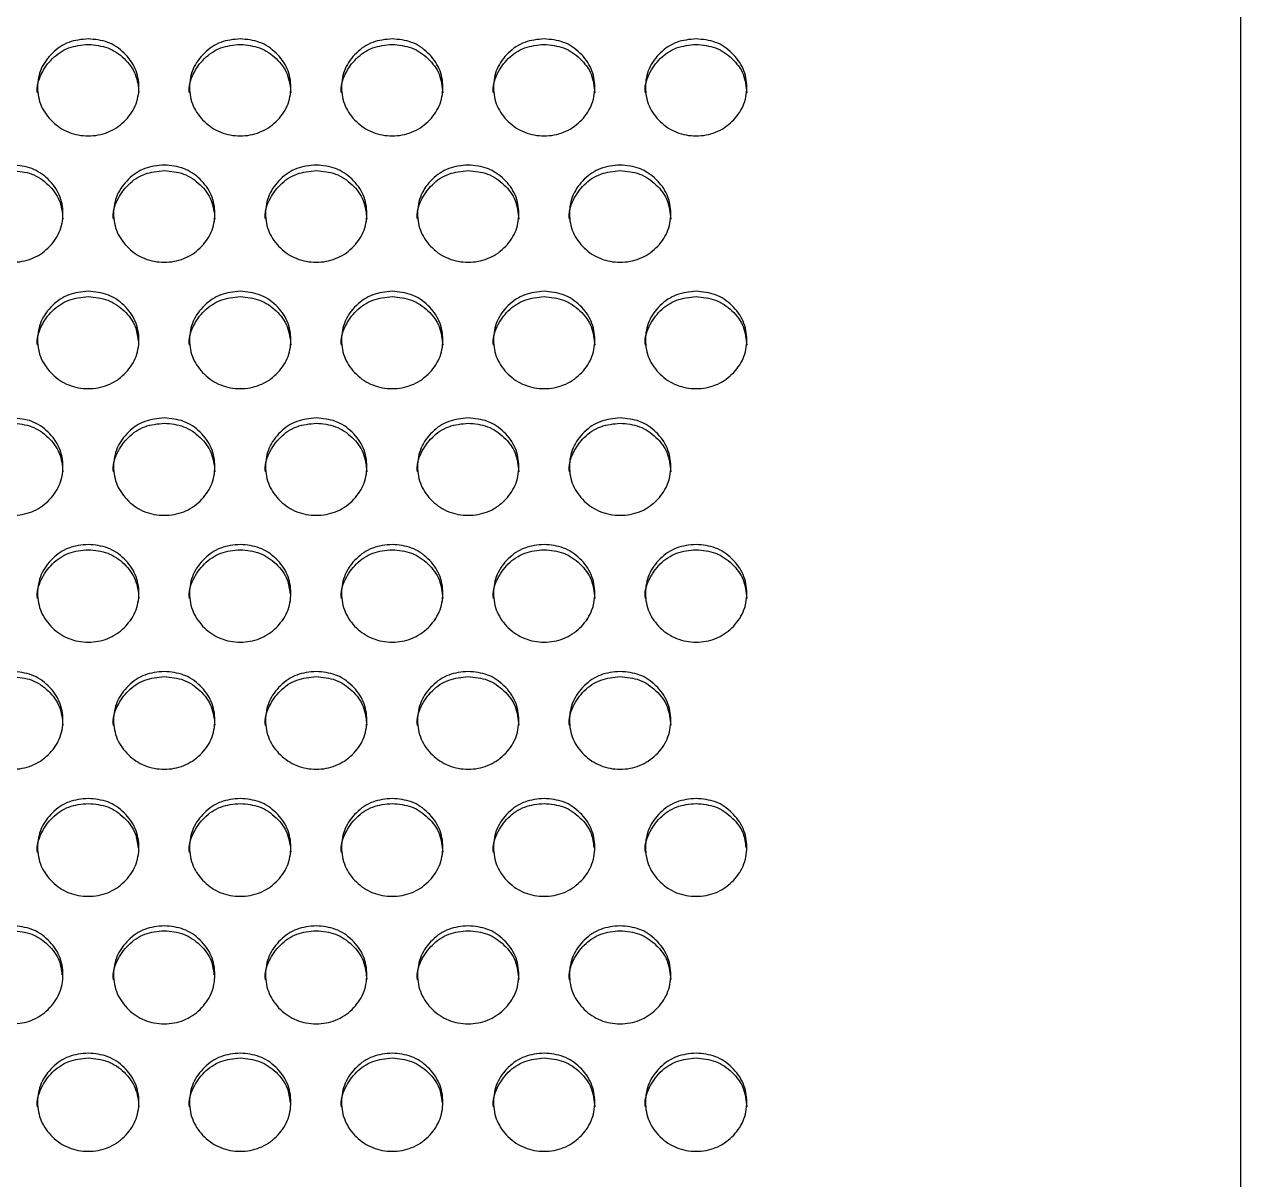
# Model space of a CAD drawing. Header units: millimetres. Extents: x 0.6 to 29.2, y 0.5 to 20.5.
# Drawn here: x 20.221 to 20.861, y 10.858 to 11.466 of the extents above; entities that cross this region are included whole.
import ezdxf

# ---------------------------------------------------------------- set-up
doc = ezdxf.new("R2010")
doc.units = ezdxf.units.MM

msp = doc.modelspace()

# ---------------------------------------------------------------- linework, layer by layer
msp.add_line((20.86135, 10.63898), (20.86135, 12.6673))
for points, knots in [([(20.22802, 11.42976), (20.22802, 11.42976), (20.22738, 11.43304), (20.22955, 11.4399), (20.23531, 11.44817), (20.24417, 11.45423), (20.25118, 11.45492), (20.25468, 11.45527)], [0, 0, 0, 0, 0.000445, 0.250486, 0.500132, 0.749907, 1, 1, 1, 1]), ([(20.25468, 11.4582), (20.25819, 11.45787), (20.26521, 11.45719), (20.27397, 11.45111), (20.28011, 11.44278), (20.28197, 11.43269), (20.28011, 11.42262), (20.27398, 11.41423), (20.26522, 11.40836), (20.25468, 11.40657), (20.24415, 11.40836), (20.23538, 11.41423), (20.22926, 11.42262), (20.2274, 11.4327), (20.22926, 11.44278), (20.23539, 11.45111), (20.24415, 11.45717), (20.25117, 11.45786), (20.25468, 11.4582)], [0, 0, 0, 0, 0.062437, 0.124973, 0.187531, 0.249981, 0.312541, 0.374985, 0.437549, 0.499992, 0.562544, 0.624998, 0.687552, 0.750004, 0.812563, 0.87501, 0.937472, 1, 1, 1, 1]), ([(20.25468, 11.45527), (20.25819, 11.45493), (20.26522, 11.45425), (20.27393, 11.44818), (20.28027, 11.43987), (20.28099, 11.43315), (20.28135, 11.4298)], [0, 0, 0, 0, 0.24996, 0.500263, 0.750581, 1, 1, 1, 1]), ([(20.30802, 11.42976), (20.30802, 11.42976), (20.30738, 11.43304), (20.30955, 11.4399), (20.31531, 11.44817), (20.32417, 11.45423), (20.33118, 11.45492), (20.33468, 11.45527)], [0, 0, 0, 0, 0.000445, 0.250486, 0.500132, 0.749907, 1, 1, 1, 1]), ([(20.33468, 11.4582), (20.33819, 11.45787), (20.34521, 11.45719), (20.35397, 11.45111), (20.36011, 11.44278), (20.36197, 11.43269), (20.36011, 11.42262), (20.35398, 11.41423), (20.34522, 11.40836), (20.33468, 11.40657), (20.32415, 11.40836), (20.31538, 11.41423), (20.30926, 11.42262), (20.3074, 11.4327), (20.30926, 11.44278), (20.31539, 11.45111), (20.32415, 11.45717), (20.33117, 11.45786), (20.33468, 11.4582)], [0, 0, 0, 0, 0.062437, 0.124973, 0.187531, 0.249981, 0.312541, 0.374986, 0.43755, 0.499993, 0.562545, 0.624998, 0.687553, 0.750005, 0.812563, 0.87501, 0.937472, 1, 1, 1, 1]), ([(20.33468, 11.45527), (20.33819, 11.45493), (20.34522, 11.45425), (20.35393, 11.44818), (20.36027, 11.43987), (20.36099, 11.43315), (20.36135, 11.4298)], [0, 0, 0, 0, 0.24996, 0.500263, 0.750581, 1, 1, 1, 1]), ([(20.38802, 11.42976), (20.38802, 11.42976), (20.38738, 11.43304), (20.38955, 11.4399), (20.39531, 11.44817), (20.40417, 11.45423), (20.41118, 11.45492), (20.41468, 11.45527)], [0, 0, 0, 0, 0.000445, 0.250486, 0.500129, 0.749907, 1, 1, 1, 1]), ([(20.41468, 11.4582), (20.41819, 11.45787), (20.42521, 11.45719), (20.43397, 11.45111), (20.44011, 11.44278), (20.44197, 11.43269), (20.44011, 11.42262), (20.43398, 11.41423), (20.42522, 11.40836), (20.41468, 11.40657), (20.40415, 11.40836), (20.39538, 11.41423), (20.38926, 11.42262), (20.3874, 11.4327), (20.38926, 11.44278), (20.39538, 11.45111), (20.40415, 11.45717), (20.41117, 11.45786), (20.41468, 11.4582)], [0, 0, 0, 0, 0.062436, 0.124972, 0.18753, 0.24998, 0.31254, 0.374985, 0.437548, 0.499992, 0.562544, 0.624996, 0.687552, 0.750004, 0.812563, 0.875009, 0.937472, 1, 1, 1, 1]), ([(20.41468, 11.45527), (20.41819, 11.45493), (20.42522, 11.45425), (20.43393, 11.44818), (20.44027, 11.43987), (20.44099, 11.43315), (20.44135, 11.4298)], [0, 0, 0, 0, 0.249956, 0.500261, 0.75058, 1, 1, 1, 1]), ([(20.46802, 11.42976), (20.46802, 11.42976), (20.46735, 11.43304), (20.46957, 11.4399), (20.4753, 11.44817), (20.48417, 11.45423), (20.49118, 11.45492), (20.49468, 11.45527)], [0, 0, 0, 0, 0.000446, 0.250487, 0.50013, 0.749907, 1, 1, 1, 1]), ([(20.49468, 11.4582), (20.49819, 11.45787), (20.50521, 11.45719), (20.51397, 11.45111), (20.52011, 11.44278), (20.52197, 11.43269), (20.52011, 11.42262), (20.51398, 11.41423), (20.50522, 11.40836), (20.49468, 11.40657), (20.48415, 11.40836), (20.47538, 11.41423), (20.46926, 11.42262), (20.4674, 11.4327), (20.46926, 11.44278), (20.47538, 11.45111), (20.48415, 11.45717), (20.49117, 11.45786), (20.49468, 11.4582)], [0, 0, 0, 0, 0.0624372, 0.1249724, 0.1875298, 0.2499804, 0.31254, 0.374984, 0.437548, 0.4999922, 0.5625442, 0.6249964, 0.687552, 0.750004, 0.8125629, 0.8750092, 0.9374718, 1, 1, 1, 1]), ([(20.49468, 11.45527), (20.49819, 11.45493), (20.50522, 11.45425), (20.51393, 11.44818), (20.52027, 11.43987), (20.52099, 11.43315), (20.52135, 11.4298)], [0, 0, 0, 0, 0.2499605, 0.500261, 0.7505798, 1, 1, 1, 1]), ([(20.54802, 11.42976), (20.54802, 11.42976), (20.54735, 11.43304), (20.54957, 11.4399), (20.5553, 11.44817), (20.56417, 11.45423), (20.57118, 11.45492), (20.57468, 11.45527)], [0, 0, 0, 0, 0.000446, 0.250487, 0.500133, 0.749907, 1, 1, 1, 1]), ([(20.57468, 11.4582), (20.57819, 11.45787), (20.58521, 11.45719), (20.59397, 11.45111), (20.60011, 11.44278), (20.60197, 11.43269), (20.60011, 11.42262), (20.59398, 11.41423), (20.58522, 11.40836), (20.57468, 11.40657), (20.56415, 11.40836), (20.55538, 11.41423), (20.54926, 11.42262), (20.5474, 11.4327), (20.54926, 11.44278), (20.55539, 11.45111), (20.56415, 11.45717), (20.57117, 11.45786), (20.57468, 11.4582)], [0, 0, 0, 0, 0.062437, 0.124972, 0.18753, 0.249981, 0.31254, 0.374985, 0.437549, 0.499993, 0.562545, 0.624997, 0.687552, 0.750004, 0.812563, 0.87501, 0.937472, 1, 1, 1, 1]), ([(20.57468, 11.45527), (20.57819, 11.45493), (20.58522, 11.45425), (20.59393, 11.44818), (20.60027, 11.43987), (20.60099, 11.43315), (20.60135, 11.4298)], [0, 0, 0, 0, 0.24996, 0.50026, 0.75058, 1, 1, 1, 1]), ([(20.21468, 11.3918), (20.21819, 11.39146), (20.22521, 11.39078), (20.23397, 11.38469), (20.24011, 11.37635), (20.24197, 11.36624), (20.24011, 11.35616), (20.23398, 11.34775), (20.22522, 11.34187), (20.21468, 11.34008), (20.20415, 11.34187), (20.19538, 11.34775), (20.18926, 11.35615), (20.1874, 11.36625), (20.18926, 11.37635), (20.19538, 11.38469), (20.20415, 11.39076), (20.21117, 11.39145), (20.21468, 11.3918)], [0, 0, 0, 0, 0.0624361, 0.1249721, 0.1875295, 0.2499802, 0.3125396, 0.3749843, 0.4375475, 0.4999917, 0.5625438, 0.624996, 0.6875518, 0.750004, 0.8125633, 0.8750092, 0.9374718, 1, 1, 1, 1]), ([(20.29468, 11.3918), (20.29819, 11.39146), (20.30521, 11.39078), (20.31397, 11.38469), (20.32011, 11.37635), (20.32197, 11.36624), (20.32011, 11.35616), (20.31398, 11.34775), (20.30522, 11.34187), (20.29468, 11.34008), (20.28415, 11.34187), (20.27538, 11.34775), (20.26926, 11.35615), (20.2674, 11.36625), (20.26926, 11.37635), (20.27538, 11.38469), (20.28415, 11.39076), (20.29117, 11.39145), (20.29468, 11.3918)], [0, 0, 0, 0, 0.062437, 0.124972, 0.18753, 0.24998, 0.31254, 0.374984, 0.437548, 0.499992, 0.562544, 0.624996, 0.687552, 0.750004, 0.812563, 0.875009, 0.937472, 1, 1, 1, 1]), ([(20.37468, 11.3918), (20.37819, 11.39146), (20.38521, 11.39078), (20.39397, 11.38469), (20.40011, 11.37635), (20.40197, 11.36624), (20.40011, 11.35616), (20.39398, 11.34775), (20.38522, 11.34187), (20.37468, 11.34008), (20.36415, 11.34187), (20.35538, 11.34775), (20.34926, 11.35615), (20.3474, 11.36625), (20.34926, 11.37635), (20.35539, 11.38469), (20.36415, 11.39076), (20.37117, 11.39145), (20.37468, 11.3918)], [0, 0, 0, 0, 0.062437, 0.124973, 0.18753, 0.249981, 0.31254, 0.374985, 0.437549, 0.499993, 0.562545, 0.624997, 0.687553, 0.750005, 0.812564, 0.87501, 0.937472, 1, 1, 1, 1]), ([(20.45468, 11.3918), (20.45819, 11.39146), (20.46521, 11.39078), (20.47397, 11.38469), (20.48011, 11.37635), (20.48197, 11.36624), (20.48011, 11.35616), (20.47398, 11.34775), (20.46522, 11.34187), (20.45468, 11.34008), (20.44415, 11.34187), (20.43538, 11.34775), (20.42926, 11.35615), (20.4274, 11.36625), (20.42926, 11.37635), (20.43539, 11.38469), (20.44415, 11.39076), (20.45117, 11.39145), (20.45468, 11.3918)], [0, 0, 0, 0, 0.062437, 0.124973, 0.187531, 0.249981, 0.31254, 0.374985, 0.437549, 0.499992, 0.562544, 0.624997, 0.687552, 0.750005, 0.812564, 0.87501, 0.937472, 1, 1, 1, 1]), ([(20.53468, 11.3918), (20.53819, 11.39146), (20.54521, 11.39078), (20.55397, 11.38469), (20.56011, 11.37635), (20.56197, 11.36624), (20.56011, 11.35616), (20.55398, 11.34775), (20.54522, 11.34187), (20.53468, 11.34008), (20.52415, 11.34187), (20.51538, 11.34775), (20.50926, 11.35615), (20.5074, 11.36625), (20.50926, 11.37635), (20.51539, 11.38469), (20.52415, 11.39076), (20.53117, 11.39145), (20.53468, 11.3918)], [0, 0, 0, 0, 0.0624372, 0.1249732, 0.1875305, 0.2499812, 0.3125406, 0.3749852, 0.4375493, 0.4999923, 0.5625443, 0.6249975, 0.6875526, 0.7500047, 0.8125637, 0.8750102, 0.9374718, 1, 1, 1, 1]), ([(20.21468, 11.38891), (20.21819, 11.38857), (20.22522, 11.38789), (20.23393, 11.38181), (20.24027, 11.37348), (20.24099, 11.36676), (20.24135, 11.3634)], [0, 0, 0, 0, 0.249956, 0.50026, 0.750581, 1, 1, 1, 1]), ([(20.26802, 11.36336), (20.26802, 11.36336), (20.26735, 11.36664), (20.26957, 11.37352), (20.2753, 11.3818), (20.28417, 11.38787), (20.29118, 11.38856), (20.29468, 11.38891)], [0, 0, 0, 0, 0.000446, 0.250488, 0.50013, 0.749908, 1, 1, 1, 1]), ([(20.29468, 11.38891), (20.29819, 11.38857), (20.30522, 11.38789), (20.31393, 11.38181), (20.32027, 11.37348), (20.32099, 11.36676), (20.32135, 11.3634)], [0, 0, 0, 0, 0.249961, 0.500261, 0.750582, 1, 1, 1, 1]), ([(20.34802, 11.36336), (20.34802, 11.36336), (20.34735, 11.36664), (20.34957, 11.37352), (20.3553, 11.3818), (20.36417, 11.38787), (20.37118, 11.38856), (20.37468, 11.38891)], [0, 0, 0, 0, 0.000446, 0.250488, 0.500133, 0.749907, 1, 1, 1, 1]), ([(20.37468, 11.38891), (20.37819, 11.38857), (20.38522, 11.38789), (20.39393, 11.38181), (20.40027, 11.37348), (20.40099, 11.36676), (20.40135, 11.3634)], [0, 0, 0, 0, 0.24996, 0.500263, 0.750583, 1, 1, 1, 1]), ([(20.42802, 11.36336), (20.42802, 11.36336), (20.42738, 11.36664), (20.42955, 11.37352), (20.43531, 11.3818), (20.44417, 11.38787), (20.45118, 11.38856), (20.45468, 11.38891)], [0, 0, 0, 0, 0.000445, 0.250487, 0.500133, 0.749907, 1, 1, 1, 1]), ([(20.45468, 11.38891), (20.45819, 11.38857), (20.46522, 11.38789), (20.47393, 11.38181), (20.48027, 11.37348), (20.48099, 11.36676), (20.48135, 11.3634)], [0, 0, 0, 0, 0.24996, 0.500263, 0.750583, 1, 1, 1, 1]), ([(20.50802, 11.36336), (20.50802, 11.36336), (20.50738, 11.36664), (20.50955, 11.37352), (20.51531, 11.3818), (20.52417, 11.38787), (20.53118, 11.38856), (20.53468, 11.38891)], [0, 0, 0, 0, 0.000445, 0.250487, 0.500133, 0.749907, 1, 1, 1, 1]), ([(20.53468, 11.38891), (20.53819, 11.38857), (20.54522, 11.38789), (20.55393, 11.38181), (20.56027, 11.37348), (20.56099, 11.36676), (20.56135, 11.3634)], [0, 0, 0, 0, 0.24996, 0.500263, 0.750583, 1, 1, 1, 1]), ([(20.22802, 11.29695), (20.22802, 11.29696), (20.22738, 11.30024), (20.22955, 11.30713), (20.23531, 11.31542), (20.24417, 11.32151), (20.25118, 11.3222), (20.25468, 11.32255)], [0, 0, 0, 0, 0.0004447, 0.2504852, 0.5001318, 0.749907, 1, 1, 1, 1]), ([(20.25468, 11.32538), (20.25819, 11.32504), (20.26521, 11.32436), (20.27397, 11.31827), (20.28011, 11.30991), (20.28197, 11.29979), (20.28011, 11.28969), (20.27398, 11.28127), (20.26522, 11.27538), (20.25468, 11.27359), (20.24415, 11.27538), (20.23538, 11.28127), (20.22926, 11.28968), (20.2274, 11.29979), (20.22926, 11.30991), (20.23539, 11.31826), (20.24415, 11.32434), (20.25117, 11.32503), (20.25468, 11.32538)], [0, 0, 0, 0, 0.062437, 0.124973, 0.187531, 0.249981, 0.312541, 0.374985, 0.437549, 0.499992, 0.562544, 0.624997, 0.687553, 0.750004, 0.812563, 0.87501, 0.937472, 1, 1, 1, 1]), ([(20.25468, 11.32255), (20.2582, 11.32221), (20.26523, 11.32153), (20.27389, 11.31542), (20.27982, 11.3079), (20.28052, 11.30212), (20.28081, 11.2997)], [0, 0, 0, 0, 0.268427, 0.537223, 0.806035, 1, 1, 1, 1]), ([(20.30802, 11.29695), (20.30802, 11.29696), (20.30738, 11.30024), (20.30955, 11.30713), (20.31531, 11.31542), (20.32417, 11.32151), (20.33118, 11.3222), (20.33468, 11.32255)], [0, 0, 0, 0, 0.0004447, 0.2504852, 0.5001318, 0.749907, 1, 1, 1, 1]), ([(20.33468, 11.32538), (20.33819, 11.32504), (20.34521, 11.32436), (20.35397, 11.31827), (20.36011, 11.30991), (20.36197, 11.29979), (20.36011, 11.28969), (20.35398, 11.28127), (20.34522, 11.27538), (20.33468, 11.27359), (20.32415, 11.27538), (20.31538, 11.28127), (20.30926, 11.28968), (20.3074, 11.29979), (20.30926, 11.30991), (20.31539, 11.31826), (20.32415, 11.32434), (20.33117, 11.32503), (20.33468, 11.32538)], [0, 0, 0, 0, 0.062437, 0.124973, 0.187531, 0.249981, 0.312541, 0.374985, 0.437549, 0.499992, 0.562544, 0.624998, 0.687553, 0.750004, 0.812564, 0.87501, 0.937472, 1, 1, 1, 1]), ([(20.33468, 11.32255), (20.33819, 11.32221), (20.34522, 11.32152), (20.35393, 11.31544), (20.36027, 11.30709), (20.36099, 11.30036), (20.36135, 11.297)], [0, 0, 0, 0, 0.24996, 0.5002633, 0.7505817, 1, 1, 1, 1]), ([(20.38802, 11.29695), (20.38802, 11.29696), (20.38738, 11.30024), (20.38955, 11.30713), (20.39531, 11.31542), (20.40417, 11.32151), (20.41118, 11.3222), (20.41468, 11.32255)], [0, 0, 0, 0, 0.000445, 0.250486, 0.500129, 0.749908, 1, 1, 1, 1]), ([(20.41468, 11.32538), (20.41819, 11.32504), (20.42521, 11.32436), (20.43397, 11.31827), (20.44011, 11.30991), (20.44197, 11.29979), (20.44011, 11.28969), (20.43398, 11.28127), (20.42522, 11.27538), (20.41468, 11.27359), (20.40415, 11.27538), (20.39538, 11.28127), (20.38926, 11.28968), (20.3874, 11.29979), (20.38926, 11.30991), (20.39538, 11.31826), (20.40415, 11.32434), (20.41117, 11.32503), (20.41468, 11.32538)], [0, 0, 0, 0, 0.062436, 0.124972, 0.18753, 0.24998, 0.31254, 0.374984, 0.437548, 0.499992, 0.562544, 0.624996, 0.687552, 0.750004, 0.812563, 0.875009, 0.937472, 1, 1, 1, 1]), ([(20.41468, 11.32255), (20.41819, 11.32221), (20.42522, 11.32152), (20.43393, 11.31544), (20.44027, 11.30709), (20.44099, 11.30036), (20.44135, 11.297)], [0, 0, 0, 0, 0.249957, 0.500261, 0.75058, 1, 1, 1, 1]), ([(20.46802, 11.29695), (20.46802, 11.29696), (20.46735, 11.30024), (20.46957, 11.30713), (20.4753, 11.31542), (20.48417, 11.32151), (20.49118, 11.3222), (20.49468, 11.32255)], [0, 0, 0, 0, 0.000446, 0.250486, 0.500129, 0.749908, 1, 1, 1, 1]), ([(20.49468, 11.32538), (20.49819, 11.32504), (20.50521, 11.32436), (20.51397, 11.31827), (20.52011, 11.30991), (20.52197, 11.29979), (20.52011, 11.28969), (20.51398, 11.28127), (20.50522, 11.27538), (20.49468, 11.27359), (20.48415, 11.27538), (20.47538, 11.28127), (20.46926, 11.28968), (20.4674, 11.29979), (20.46926, 11.30991), (20.47538, 11.31826), (20.48415, 11.32434), (20.49117, 11.32503), (20.49468, 11.32538)], [0, 0, 0, 0, 0.0624372, 0.1249724, 0.1875297, 0.2499801, 0.3125399, 0.3749837, 0.4375479, 0.499992, 0.562544, 0.6249962, 0.6875522, 0.7500037, 0.8125632, 0.8750092, 0.9374719, 1, 1, 1, 1]), ([(20.49468, 11.32255), (20.49819, 11.32221), (20.50522, 11.32152), (20.51393, 11.31544), (20.52027, 11.30709), (20.52099, 11.30036), (20.52135, 11.297)], [0, 0, 0, 0, 0.249961, 0.500261, 0.750581, 1, 1, 1, 1]), ([(20.54802, 11.29695), (20.54802, 11.29696), (20.54735, 11.30024), (20.54957, 11.30713), (20.5553, 11.31542), (20.56417, 11.32151), (20.57118, 11.3222), (20.57468, 11.32255)], [0, 0, 0, 0, 0.000446, 0.250487, 0.500133, 0.749907, 1, 1, 1, 1]), ([(20.57468, 11.32538), (20.57819, 11.32504), (20.58521, 11.32436), (20.59397, 11.31827), (20.60011, 11.30991), (20.60197, 11.29979), (20.60011, 11.28969), (20.59398, 11.28127), (20.58522, 11.27538), (20.57468, 11.27359), (20.56415, 11.27538), (20.55538, 11.28127), (20.54926, 11.28968), (20.5474, 11.29979), (20.54926, 11.30991), (20.55539, 11.31826), (20.56415, 11.32434), (20.57117, 11.32503), (20.57468, 11.32538)], [0, 0, 0, 0, 0.062437, 0.124972, 0.18753, 0.24998, 0.31254, 0.374984, 0.437549, 0.499993, 0.562545, 0.624997, 0.687553, 0.750004, 0.812564, 0.87501, 0.937472, 1, 1, 1, 1]), ([(20.57468, 11.32255), (20.57819, 11.32221), (20.58522, 11.32152), (20.59393, 11.31544), (20.60027, 11.30709), (20.60099, 11.30036), (20.60135, 11.297)], [0, 0, 0, 0, 0.24996, 0.50026, 0.750581, 1, 1, 1, 1]), ([(20.21468, 11.25877), (20.21819, 11.25842), (20.22521, 11.25774), (20.23397, 11.25164), (20.24011, 11.24327), (20.24197, 11.23313), (20.24011, 11.22302), (20.23398, 11.21458), (20.22522, 11.20869), (20.21468, 11.2069), (20.20415, 11.20869), (20.19538, 11.21459), (20.18926, 11.22301), (20.1874, 11.23314), (20.18926, 11.24327), (20.19538, 11.25164), (20.20415, 11.25772), (20.21117, 11.25842), (20.21468, 11.25877)], [0, 0, 0, 0, 0.062436, 0.1249721, 0.1875296, 0.2499801, 0.3125401, 0.3749848, 0.437548, 0.4999921, 0.5625442, 0.6249964, 0.687552, 0.750004, 0.8125632, 0.8750091, 0.9374718, 1, 1, 1, 1]), ([(20.29468, 11.25877), (20.29819, 11.25842), (20.30521, 11.25774), (20.31397, 11.25164), (20.32011, 11.24327), (20.32197, 11.23313), (20.32011, 11.22302), (20.31398, 11.21458), (20.30522, 11.20869), (20.29468, 11.2069), (20.28415, 11.20869), (20.27538, 11.21459), (20.26926, 11.22301), (20.2674, 11.23314), (20.26926, 11.24327), (20.27538, 11.25164), (20.28415, 11.25772), (20.29117, 11.25842), (20.29468, 11.25877)], [0, 0, 0, 0, 0.0624371, 0.1249722, 0.1875297, 0.2499801, 0.3125401, 0.3749842, 0.4375482, 0.4999923, 0.5625444, 0.6249966, 0.6875522, 0.7500041, 0.8125633, 0.8750092, 0.9374718, 1, 1, 1, 1]), ([(20.37468, 11.25877), (20.37819, 11.25842), (20.38521, 11.25774), (20.39397, 11.25164), (20.40011, 11.24327), (20.40197, 11.23313), (20.40011, 11.22302), (20.39398, 11.21458), (20.38522, 11.20869), (20.37468, 11.2069), (20.36415, 11.20869), (20.35538, 11.21459), (20.34926, 11.22301), (20.3474, 11.23314), (20.34926, 11.24327), (20.35539, 11.25164), (20.36415, 11.25772), (20.37117, 11.25842), (20.37468, 11.25877)], [0, 0, 0, 0, 0.0624371, 0.1249731, 0.1875305, 0.2499807, 0.3125404, 0.3749851, 0.4375491, 0.4999931, 0.5625451, 0.6249973, 0.6875528, 0.7500046, 0.8125638, 0.8750103, 0.9374719, 1, 1, 1, 1]), ([(20.45468, 11.25877), (20.45819, 11.25842), (20.46521, 11.25774), (20.47397, 11.25164), (20.48011, 11.24327), (20.48197, 11.23313), (20.48011, 11.22302), (20.47398, 11.21458), (20.46522, 11.20869), (20.45468, 11.2069), (20.44415, 11.20869), (20.43538, 11.21459), (20.42926, 11.22301), (20.4274, 11.23314), (20.42926, 11.24327), (20.43539, 11.25164), (20.44415, 11.25772), (20.45117, 11.25842), (20.45468, 11.25877)], [0, 0, 0, 0, 0.0624371, 0.1249732, 0.1875307, 0.2499809, 0.3125407, 0.3749855, 0.4375495, 0.4999925, 0.5625446, 0.6249978, 0.6875527, 0.7500046, 0.8125636, 0.8750101, 0.9374718, 1, 1, 1, 1]), ([(20.53468, 11.25877), (20.53819, 11.25842), (20.54521, 11.25774), (20.55397, 11.25164), (20.56011, 11.24327), (20.56197, 11.23313), (20.56011, 11.22302), (20.55398, 11.21458), (20.54522, 11.20869), (20.53468, 11.2069), (20.52415, 11.20869), (20.51538, 11.21459), (20.50926, 11.22301), (20.5074, 11.23314), (20.50926, 11.24327), (20.51539, 11.25164), (20.52415, 11.25772), (20.53117, 11.25842), (20.53468, 11.25877)], [0, 0, 0, 0, 0.062437, 0.124973, 0.187531, 0.249981, 0.312541, 0.374986, 0.43755, 0.499993, 0.562545, 0.624998, 0.687553, 0.750005, 0.812564, 0.87501, 0.937472, 1, 1, 1, 1]), ([(20.21468, 11.25598), (20.21819, 11.25564), (20.22522, 11.25496), (20.23393, 11.24886), (20.24027, 11.2405), (20.24099, 11.23376), (20.24135, 11.23039)], [0, 0, 0, 0, 0.2499559, 0.5002602, 0.75058, 1, 1, 1, 1]), ([(20.26802, 11.23035), (20.26802, 11.23036), (20.26735, 11.23364), (20.26957, 11.24054), (20.2753, 11.24885), (20.28417, 11.25494), (20.29118, 11.25563), (20.29468, 11.25598)], [0, 0, 0, 0, 0.0004443, 0.2504881, 0.5001306, 0.7499075, 1, 1, 1, 1]), ([(20.29468, 11.25598), (20.29819, 11.25564), (20.30522, 11.25496), (20.31393, 11.24886), (20.32027, 11.2405), (20.32099, 11.23376), (20.32135, 11.23039)], [0, 0, 0, 0, 0.2499604, 0.5002605, 0.7505802, 1, 1, 1, 1]), ([(20.34802, 11.23035), (20.34802, 11.23036), (20.34735, 11.23364), (20.34957, 11.24054), (20.3553, 11.24885), (20.36417, 11.25494), (20.37118, 11.25563), (20.37468, 11.25598)], [0, 0, 0, 0, 0.000444, 0.250488, 0.500134, 0.749907, 1, 1, 1, 1]), ([(20.37468, 11.25598), (20.37819, 11.25564), (20.38522, 11.25496), (20.39393, 11.24886), (20.40027, 11.2405), (20.40099, 11.23376), (20.40135, 11.23039)], [0, 0, 0, 0, 0.249959, 0.500263, 0.750581, 1, 1, 1, 1]), ([(20.42802, 11.23035), (20.42802, 11.23036), (20.42738, 11.23365), (20.42955, 11.24054), (20.43531, 11.24885), (20.44417, 11.25494), (20.45118, 11.25563), (20.45468, 11.25598)], [0, 0, 0, 0, 0.000443, 0.250487, 0.500133, 0.749907, 1, 1, 1, 1]), ([(20.45468, 11.25598), (20.45819, 11.25564), (20.46522, 11.25496), (20.47393, 11.24886), (20.48027, 11.2405), (20.48099, 11.23376), (20.48135, 11.23039)], [0, 0, 0, 0, 0.249959, 0.500263, 0.750581, 1, 1, 1, 1]), ([(20.50802, 11.23035), (20.50802, 11.23036), (20.50738, 11.23365), (20.50955, 11.24054), (20.51531, 11.24885), (20.52417, 11.25494), (20.53118, 11.25563), (20.53468, 11.25598)], [0, 0, 0, 0, 0.000443, 0.250487, 0.500133, 0.749907, 1, 1, 1, 1]), ([(20.53468, 11.25598), (20.53819, 11.25564), (20.54522, 11.25496), (20.55393, 11.24886), (20.56027, 11.2405), (20.56099, 11.23376), (20.56135, 11.23039)], [0, 0, 0, 0, 0.249959, 0.500263, 0.750581, 1, 1, 1, 1]), ([(20.22802, 11.16374), (20.22802, 11.16375), (20.22738, 11.16704), (20.22955, 11.17395), (20.23531, 11.18227), (20.24417, 11.18837), (20.25118, 11.18907), (20.25468, 11.18941)], [0, 0, 0, 0, 0.000446, 0.250486, 0.500132, 0.749907, 1, 1, 1, 1]), ([(20.25468, 11.19215), (20.25819, 11.19181), (20.26521, 11.19112), (20.27397, 11.18501), (20.28011, 11.17663), (20.28197, 11.16648), (20.28011, 11.15635), (20.27398, 11.1479), (20.26522, 11.14199), (20.25468, 11.1402), (20.24415, 11.142), (20.23538, 11.1479), (20.22926, 11.15634), (20.2274, 11.16648), (20.22926, 11.17663), (20.23539, 11.18501), (20.24415, 11.1911), (20.25117, 11.1918), (20.25468, 11.19215)], [0, 0, 0, 0, 0.0624371, 0.1249732, 0.1875306, 0.2499809, 0.3125402, 0.3749853, 0.4375491, 0.4999922, 0.5625443, 0.6249976, 0.6875524, 0.7500044, 0.8125634, 0.8750104, 0.9374719, 1, 1, 1, 1]), ([(20.25468, 11.18941), (20.25819, 11.18907), (20.26522, 11.18839), (20.27393, 11.18228), (20.28027, 11.17391), (20.28099, 11.16716), (20.28135, 11.16379)], [0, 0, 0, 0, 0.24996, 0.500264, 0.750582, 1, 1, 1, 1]), ([(20.30802, 11.16374), (20.30802, 11.16375), (20.30738, 11.16704), (20.30955, 11.17395), (20.31531, 11.18227), (20.32417, 11.18837), (20.33118, 11.18907), (20.33468, 11.18941)], [0, 0, 0, 0, 0.000446, 0.250486, 0.500132, 0.749907, 1, 1, 1, 1]), ([(20.33468, 11.19215), (20.33819, 11.19181), (20.34521, 11.19112), (20.35397, 11.18501), (20.36011, 11.17663), (20.36197, 11.16648), (20.36011, 11.15635), (20.35398, 11.1479), (20.34522, 11.14199), (20.33468, 11.1402), (20.32415, 11.142), (20.31538, 11.1479), (20.30926, 11.15634), (20.3074, 11.16648), (20.30926, 11.17663), (20.31539, 11.18501), (20.32415, 11.1911), (20.33117, 11.1918), (20.33468, 11.19215)], [0, 0, 0, 0, 0.062437, 0.124973, 0.187531, 0.249981, 0.312541, 0.374986, 0.437549, 0.499992, 0.562544, 0.624998, 0.687553, 0.750005, 0.812563, 0.87501, 0.937472, 1, 1, 1, 1]), ([(20.33468, 11.18941), (20.3382, 11.18907), (20.34523, 11.18839), (20.35389, 11.18227), (20.35984, 11.1747), (20.36054, 11.16886), (20.36083, 11.16639)], [0, 0, 0, 0, 0.26767, 0.535708, 0.803762, 1, 1, 1, 1]), ([(20.38802, 11.16374), (20.38802, 11.16375), (20.38738, 11.16704), (20.38955, 11.17395), (20.39531, 11.18227), (20.40417, 11.18837), (20.41118, 11.18907), (20.41468, 11.18941)], [0, 0, 0, 0, 0.000446, 0.250487, 0.500129, 0.749908, 1, 1, 1, 1]), ([(20.41468, 11.19215), (20.41819, 11.19181), (20.42521, 11.19112), (20.43397, 11.18501), (20.44011, 11.17663), (20.44197, 11.16648), (20.44011, 11.15635), (20.43398, 11.1479), (20.42522, 11.14199), (20.41468, 11.1402), (20.40415, 11.142), (20.39538, 11.1479), (20.38926, 11.15634), (20.3874, 11.16648), (20.38926, 11.17663), (20.39538, 11.18501), (20.40415, 11.1911), (20.41117, 11.1918), (20.41468, 11.19215)], [0, 0, 0, 0, 0.062436, 0.1249721, 0.1875295, 0.2499801, 0.3125396, 0.3749847, 0.4375476, 0.4999918, 0.5625439, 0.6249963, 0.6875518, 0.7500038, 0.812563, 0.8750094, 0.9374719, 1, 1, 1, 1]), ([(20.41468, 11.18941), (20.41819, 11.18907), (20.42522, 11.18839), (20.43393, 11.18228), (20.44027, 11.17391), (20.44099, 11.16716), (20.44135, 11.16379)], [0, 0, 0, 0, 0.249956, 0.500262, 0.750581, 1, 1, 1, 1]), ([(20.46802, 11.16374), (20.46802, 11.16375), (20.46735, 11.16704), (20.46957, 11.17395), (20.4753, 11.18227), (20.48417, 11.18837), (20.49118, 11.18907), (20.49468, 11.18941)], [0, 0, 0, 0, 0.000447, 0.250487, 0.50013, 0.749908, 1, 1, 1, 1]), ([(20.49468, 11.19215), (20.49819, 11.19181), (20.50521, 11.19112), (20.51397, 11.18501), (20.52011, 11.17663), (20.52197, 11.16648), (20.52011, 11.15635), (20.51398, 11.1479), (20.50522, 11.14199), (20.49468, 11.1402), (20.48415, 11.142), (20.47538, 11.1479), (20.46926, 11.15634), (20.4674, 11.16648), (20.46926, 11.17663), (20.47538, 11.18501), (20.48415, 11.1911), (20.49117, 11.1918), (20.49468, 11.19215)], [0, 0, 0, 0, 0.062437, 0.124972, 0.18753, 0.24998, 0.31254, 0.374984, 0.437548, 0.499992, 0.562544, 0.624996, 0.687552, 0.750004, 0.812563, 0.875009, 0.937472, 1, 1, 1, 1]), ([(20.49468, 11.18941), (20.49819, 11.18907), (20.50522, 11.18839), (20.51393, 11.18228), (20.52027, 11.17391), (20.52099, 11.16716), (20.52135, 11.16379)], [0, 0, 0, 0, 0.249961, 0.500262, 0.750581, 1, 1, 1, 1]), ([(20.54802, 11.16374), (20.54802, 11.16375), (20.54735, 11.16704), (20.54957, 11.17395), (20.5553, 11.18227), (20.56417, 11.18837), (20.57118, 11.18907), (20.57468, 11.18941)], [0, 0, 0, 0, 0.000447, 0.250488, 0.500133, 0.749907, 1, 1, 1, 1]), ([(20.57468, 11.19215), (20.57819, 11.19181), (20.58521, 11.19112), (20.59397, 11.18501), (20.60011, 11.17663), (20.60197, 11.16648), (20.60011, 11.15635), (20.59398, 11.1479), (20.58522, 11.14199), (20.57468, 11.1402), (20.56415, 11.142), (20.55538, 11.1479), (20.54926, 11.15634), (20.5474, 11.16648), (20.54926, 11.17663), (20.55539, 11.18501), (20.56415, 11.1911), (20.57117, 11.1918), (20.57468, 11.19215)], [0, 0, 0, 0, 0.062437, 0.124972, 0.18753, 0.24998, 0.31254, 0.374985, 0.437548, 0.499993, 0.562545, 0.624997, 0.687552, 0.750004, 0.812564, 0.87501, 0.937472, 1, 1, 1, 1]), ([(20.57468, 11.18941), (20.57819, 11.18907), (20.58522, 11.18839), (20.59393, 11.18228), (20.60027, 11.17391), (20.60099, 11.16716), (20.60135, 11.16379)], [0, 0, 0, 0, 0.24996, 0.500261, 0.750582, 1, 1, 1, 1]), ([(20.21468, 11.12533), (20.21819, 11.12499), (20.22521, 11.12431), (20.23397, 11.11819), (20.24011, 11.1098), (20.24197, 11.09963), (20.24011, 11.08948), (20.23398, 11.08102), (20.22522, 11.07511), (20.21468, 11.07331), (20.20415, 11.07511), (20.19538, 11.08102), (20.18926, 11.08948), (20.1874, 11.09963), (20.18926, 11.10979), (20.19538, 11.11818), (20.20415, 11.12429), (20.21117, 11.12498), (20.21468, 11.12533)], [0, 0, 0, 0, 0.062436, 0.124972, 0.18753, 0.24998, 0.31254, 0.374985, 0.437548, 0.499992, 0.562544, 0.624996, 0.687552, 0.750004, 0.812563, 0.875009, 0.937472, 1, 1, 1, 1]), ([(20.21468, 11.12265), (20.21819, 11.12231), (20.22522, 11.12162), (20.23393, 11.11551), (20.24027, 11.10713), (20.24099, 11.10036), (20.24135, 11.09698)], [0, 0, 0, 0, 0.249956, 0.500261, 0.750581, 1, 1, 1, 1]), ([(20.26802, 11.09694), (20.26802, 11.09695), (20.26735, 11.10025), (20.26957, 11.10716), (20.2753, 11.11549), (20.28417, 11.1216), (20.29118, 11.1223), (20.29468, 11.12265)], [0, 0, 0, 0, 0.000445, 0.250487, 0.50013, 0.749908, 1, 1, 1, 1]), ([(20.29468, 11.12533), (20.29819, 11.12499), (20.30521, 11.12431), (20.31397, 11.11819), (20.32011, 11.1098), (20.32197, 11.09963), (20.32011, 11.08948), (20.31398, 11.08102), (20.30522, 11.07511), (20.29468, 11.07331), (20.28415, 11.07511), (20.27538, 11.08102), (20.26926, 11.08948), (20.2674, 11.09963), (20.26926, 11.10979), (20.27538, 11.11818), (20.28415, 11.12429), (20.29117, 11.12498), (20.29468, 11.12533)], [0, 0, 0, 0, 0.062437, 0.124973, 0.18753, 0.24998, 0.31254, 0.374984, 0.437548, 0.499992, 0.562544, 0.624996, 0.687552, 0.750004, 0.812563, 0.875009, 0.937472, 1, 1, 1, 1]), ([(20.29468, 11.12265), (20.29819, 11.12231), (20.30522, 11.12162), (20.31393, 11.11551), (20.32027, 11.10713), (20.32099, 11.10036), (20.32135, 11.09698)], [0, 0, 0, 0, 0.249961, 0.500262, 0.750581, 1, 1, 1, 1]), ([(20.34802, 11.09694), (20.34802, 11.09695), (20.34735, 11.10025), (20.34957, 11.10716), (20.3553, 11.11549), (20.36417, 11.1216), (20.37118, 11.1223), (20.37468, 11.12265)], [0, 0, 0, 0, 0.000445, 0.250488, 0.500133, 0.749907, 1, 1, 1, 1]), ([(20.37468, 11.12533), (20.37819, 11.12499), (20.38521, 11.12431), (20.39397, 11.11819), (20.40011, 11.1098), (20.40197, 11.09963), (20.40011, 11.08948), (20.39398, 11.08102), (20.38522, 11.07511), (20.37468, 11.07331), (20.36415, 11.07511), (20.35538, 11.08102), (20.34926, 11.08948), (20.3474, 11.09963), (20.34926, 11.10979), (20.35539, 11.11818), (20.36415, 11.12429), (20.37117, 11.12498), (20.37468, 11.12533)], [0, 0, 0, 0, 0.062437, 0.124973, 0.187531, 0.249981, 0.31254, 0.374985, 0.437549, 0.499993, 0.562545, 0.624997, 0.687553, 0.750005, 0.812563, 0.87501, 0.937472, 1, 1, 1, 1]), ([(20.37468, 11.12265), (20.37819, 11.12231), (20.38522, 11.12162), (20.39393, 11.11551), (20.40027, 11.10713), (20.40099, 11.10036), (20.40135, 11.09698)], [0, 0, 0, 0, 0.24996, 0.500264, 0.750582, 1, 1, 1, 1]), ([(20.42802, 11.09694), (20.42802, 11.09695), (20.42738, 11.10025), (20.42955, 11.10716), (20.43531, 11.11549), (20.44417, 11.1216), (20.45118, 11.1223), (20.45468, 11.12265)], [0, 0, 0, 0, 0.000444, 0.250486, 0.500132, 0.749907, 1, 1, 1, 1]), ([(20.45468, 11.12533), (20.45819, 11.12499), (20.46521, 11.12431), (20.47397, 11.11819), (20.48011, 11.1098), (20.48197, 11.09963), (20.48011, 11.08948), (20.47398, 11.08102), (20.46522, 11.07511), (20.45468, 11.07331), (20.44415, 11.07511), (20.43538, 11.08102), (20.42926, 11.08948), (20.4274, 11.09963), (20.42926, 11.10979), (20.43539, 11.11818), (20.44415, 11.12429), (20.45117, 11.12498), (20.45468, 11.12533)], [0, 0, 0, 0, 0.062437, 0.124974, 0.187531, 0.249981, 0.312541, 0.374985, 0.437549, 0.499992, 0.562544, 0.624998, 0.687553, 0.750005, 0.812563, 0.87501, 0.937472, 1, 1, 1, 1]), ([(20.45468, 11.12265), (20.45819, 11.12231), (20.46522, 11.12162), (20.47393, 11.11551), (20.48027, 11.10713), (20.48099, 11.10036), (20.48135, 11.09698)], [0, 0, 0, 0, 0.24996, 0.500264, 0.750582, 1, 1, 1, 1]), ([(20.50802, 11.09694), (20.50802, 11.09695), (20.50738, 11.10025), (20.50955, 11.10716), (20.51531, 11.11549), (20.52417, 11.1216), (20.53118, 11.1223), (20.53468, 11.12265)], [0, 0, 0, 0, 0.000444, 0.250486, 0.500132, 0.749907, 1, 1, 1, 1]), ([(20.53468, 11.12533), (20.53819, 11.12499), (20.54521, 11.12431), (20.55397, 11.11819), (20.56011, 11.1098), (20.56197, 11.09963), (20.56011, 11.08948), (20.55398, 11.08102), (20.54522, 11.07511), (20.53468, 11.07331), (20.52415, 11.07511), (20.51538, 11.08102), (20.50926, 11.08948), (20.5074, 11.09963), (20.50926, 11.10979), (20.51539, 11.11818), (20.52415, 11.12429), (20.53117, 11.12498), (20.53468, 11.12533)], [0, 0, 0, 0, 0.062437, 0.124974, 0.187531, 0.249981, 0.312541, 0.374985, 0.437549, 0.499992, 0.562544, 0.624998, 0.687553, 0.750005, 0.812563, 0.87501, 0.937472, 1, 1, 1, 1]), ([(20.53468, 11.12265), (20.53819, 11.12231), (20.54522, 11.12162), (20.55393, 11.11551), (20.56027, 11.10713), (20.56099, 11.10036), (20.56135, 11.09698)], [0, 0, 0, 0, 0.24996, 0.500264, 0.750582, 1, 1, 1, 1]), ([(20.25468, 11.05852), (20.25819, 11.05818), (20.26521, 11.05749), (20.27397, 11.05136), (20.28011, 11.04296), (20.28197, 11.03278), (20.28011, 11.02261), (20.27398, 11.01415), (20.26522, 11.00822), (20.25468, 11.00642), (20.24415, 11.00822), (20.23538, 11.01415), (20.22926, 11.02261), (20.2274, 11.03278), (20.22926, 11.04296), (20.23539, 11.05136), (20.24415, 11.05747), (20.25117, 11.05817), (20.25468, 11.05852)], [0, 0, 0, 0, 0.062437, 0.124973, 0.187531, 0.249981, 0.31254, 0.374985, 0.437549, 0.499992, 0.562544, 0.624998, 0.687553, 0.750005, 0.812563, 0.87501, 0.937472, 1, 1, 1, 1]), ([(20.33468, 11.05852), (20.33819, 11.05818), (20.34521, 11.05749), (20.35397, 11.05136), (20.36011, 11.04296), (20.36197, 11.03278), (20.36011, 11.02261), (20.35398, 11.01415), (20.34522, 11.00822), (20.33468, 11.00642), (20.32415, 11.00822), (20.31538, 11.01415), (20.30926, 11.02261), (20.3074, 11.03278), (20.30926, 11.04296), (20.31539, 11.05136), (20.32415, 11.05747), (20.33117, 11.05817), (20.33468, 11.05852)], [0, 0, 0, 0, 0.0624373, 0.1249732, 0.1875306, 0.2499808, 0.3125407, 0.3749853, 0.4375495, 0.4999925, 0.5625447, 0.6249979, 0.687553, 0.7500048, 0.8125634, 0.8750101, 0.9374718, 1, 1, 1, 1]), ([(20.41468, 11.05852), (20.41819, 11.05818), (20.42521, 11.05749), (20.43397, 11.05136), (20.44011, 11.04296), (20.44197, 11.03278), (20.44011, 11.02261), (20.43398, 11.01415), (20.42522, 11.00822), (20.41468, 11.00642), (20.40415, 11.00822), (20.39538, 11.01415), (20.38926, 11.02261), (20.3874, 11.03278), (20.38926, 11.04296), (20.39538, 11.05136), (20.40415, 11.05747), (20.41117, 11.05817), (20.41468, 11.05852)], [0, 0, 0, 0, 0.062436, 0.124972, 0.18753, 0.24998, 0.31254, 0.374984, 0.437548, 0.499992, 0.562544, 0.624996, 0.687552, 0.750004, 0.812563, 0.875009, 0.937472, 1, 1, 1, 1]), ([(20.49468, 11.05852), (20.49819, 11.05818), (20.50521, 11.05749), (20.51397, 11.05136), (20.52011, 11.04296), (20.52197, 11.03278), (20.52011, 11.02261), (20.51398, 11.01415), (20.50522, 11.00822), (20.49468, 11.00642), (20.48415, 11.00822), (20.47538, 11.01415), (20.46926, 11.02261), (20.4674, 11.03278), (20.46926, 11.04296), (20.47538, 11.05136), (20.48415, 11.05747), (20.49117, 11.05817), (20.49468, 11.05852)], [0, 0, 0, 0, 0.062437, 0.124972, 0.18753, 0.24998, 0.31254, 0.374984, 0.437548, 0.499992, 0.562544, 0.624997, 0.687552, 0.750004, 0.812563, 0.875009, 0.937472, 1, 1, 1, 1]), ([(20.57468, 11.05852), (20.57819, 11.05818), (20.58521, 11.05749), (20.59397, 11.05136), (20.60011, 11.04296), (20.60197, 11.03278), (20.60011, 11.02261), (20.59398, 11.01415), (20.58522, 11.00822), (20.57468, 11.00642), (20.56415, 11.00822), (20.55538, 11.01415), (20.54926, 11.02261), (20.5474, 11.03278), (20.54926, 11.04296), (20.55539, 11.05136), (20.56415, 11.05747), (20.57117, 11.05817), (20.57468, 11.05852)], [0, 0, 0, 0, 0.062437, 0.124972, 0.18753, 0.24998, 0.31254, 0.374984, 0.437549, 0.499993, 0.562545, 0.624997, 0.687553, 0.750005, 0.812563, 0.87501, 0.937472, 1, 1, 1, 1]), ([(20.22802, 11.03014), (20.22802, 11.03015), (20.22739, 11.03345), (20.22955, 11.04038), (20.23531, 11.04872), (20.24417, 11.05484), (20.25118, 11.05554), (20.25468, 11.05588)], [0, 0, 0, 0, 0.000447, 0.250486, 0.500133, 0.749907, 1, 1, 1, 1]), ([(20.25468, 11.05588), (20.2582, 11.05554), (20.26523, 11.05486), (20.27389, 11.04872), (20.27986, 11.04109), (20.28055, 11.0352), (20.28085, 11.03269)], [0, 0, 0, 0, 0.266922, 0.534209, 0.801514, 1, 1, 1, 1]), ([(20.30802, 11.03014), (20.30802, 11.03015), (20.30739, 11.03345), (20.30955, 11.04038), (20.31531, 11.04872), (20.32417, 11.05484), (20.33118, 11.05554), (20.33468, 11.05588)], [0, 0, 0, 0, 0.000447, 0.250486, 0.500133, 0.749907, 1, 1, 1, 1]), ([(20.33468, 11.05588), (20.33819, 11.05554), (20.34522, 11.05486), (20.35393, 11.04873), (20.36027, 11.04034), (20.36099, 11.03357), (20.36135, 11.03018)], [0, 0, 0, 0, 0.24996, 0.500263, 0.750583, 1, 1, 1, 1]), ([(20.38802, 11.03014), (20.38802, 11.03015), (20.38739, 11.03345), (20.38955, 11.04038), (20.39531, 11.04872), (20.40417, 11.05484), (20.41118, 11.05554), (20.41468, 11.05588)], [0, 0, 0, 0, 0.000447, 0.250486, 0.500131, 0.749908, 1, 1, 1, 1]), ([(20.41468, 11.05588), (20.41819, 11.05554), (20.42522, 11.05486), (20.43393, 11.04873), (20.44027, 11.04034), (20.44099, 11.03357), (20.44135, 11.03018)], [0, 0, 0, 0, 0.249957, 0.500261, 0.750581, 1, 1, 1, 1]), ([(20.46802, 11.03014), (20.46802, 11.03015), (20.46735, 11.03345), (20.46957, 11.04038), (20.4753, 11.04872), (20.48417, 11.05484), (20.49118, 11.05554), (20.49468, 11.05588)], [0, 0, 0, 0, 0.000448, 0.250487, 0.500131, 0.749908, 1, 1, 1, 1]), ([(20.49468, 11.05588), (20.4982, 11.05554), (20.50523, 11.05486), (20.51389, 11.04872), (20.51986, 11.04109), (20.52055, 11.0352), (20.52085, 11.03269)], [0, 0, 0, 0, 0.266923, 0.534207, 0.801513, 1, 1, 1, 1]), ([(20.54802, 11.03014), (20.54802, 11.03015), (20.54735, 11.03345), (20.54957, 11.04038), (20.5553, 11.04872), (20.56417, 11.05484), (20.57118, 11.05554), (20.57468, 11.05588)], [0, 0, 0, 0, 0.0004475, 0.2504873, 0.5001343, 0.7499076, 1, 1, 1, 1]), ([(20.57468, 11.05588), (20.5782, 11.05554), (20.58523, 11.05486), (20.59389, 11.04872), (20.59986, 11.04109), (20.60055, 11.0352), (20.60085, 11.03269)], [0, 0, 0, 0, 0.266922, 0.5342058, 0.8015141, 1, 1, 1, 1]), ([(20.21468, 10.99151), (20.21819, 10.99117), (20.22521, 10.99048), (20.23397, 10.98435), (20.24011, 10.97593), (20.24197, 10.96573), (20.24011, 10.95556), (20.23398, 10.94708), (20.22522, 10.94114), (20.21468, 10.93934), (20.20415, 10.94115), (20.19538, 10.94708), (20.18926, 10.95555), (20.1874, 10.96574), (20.18926, 10.97593), (20.19538, 10.98434), (20.20415, 10.99046), (20.21117, 10.99116), (20.21468, 10.99151)], [0, 0, 0, 0, 0.062436, 0.124972, 0.18753, 0.24998, 0.31254, 0.374984, 0.437548, 0.499992, 0.562544, 0.624996, 0.687552, 0.750004, 0.812563, 0.875009, 0.937472, 1, 1, 1, 1]), ([(20.21468, 10.98893), (20.2182, 10.98859), (20.22523, 10.9879), (20.23389, 10.98175), (20.23987, 10.9741), (20.24056, 10.96818), (20.24086, 10.96565)], [0, 0, 0, 0, 0.266546, 0.5334625, 0.8003953, 1, 1, 1, 1]), ([(20.26802, 10.96315), (20.26802, 10.96316), (20.26735, 10.96646), (20.26957, 10.9734), (20.2753, 10.98175), (20.28417, 10.98788), (20.29118, 10.98858), (20.29468, 10.98893)], [0, 0, 0, 0, 0.000447, 0.250488, 0.500131, 0.749908, 1, 1, 1, 1]), ([(20.29468, 10.99151), (20.29819, 10.99117), (20.30521, 10.99048), (20.31397, 10.98435), (20.32011, 10.97593), (20.32197, 10.96573), (20.32011, 10.95556), (20.31398, 10.94708), (20.30522, 10.94114), (20.29468, 10.93934), (20.28415, 10.94115), (20.27538, 10.94708), (20.26926, 10.95555), (20.2674, 10.96574), (20.26926, 10.97593), (20.27538, 10.98434), (20.28415, 10.99046), (20.29117, 10.99116), (20.29468, 10.99151)], [0, 0, 0, 0, 0.062437, 0.124972, 0.18753, 0.24998, 0.31254, 0.374984, 0.437548, 0.499992, 0.562544, 0.624996, 0.687552, 0.750004, 0.812563, 0.875009, 0.937472, 1, 1, 1, 1]), ([(20.29468, 10.98893), (20.2982, 10.98859), (20.30523, 10.9879), (20.31389, 10.98175), (20.31987, 10.9741), (20.32056, 10.96818), (20.32086, 10.96565)], [0, 0, 0, 0, 0.266551, 0.533463, 0.800395, 1, 1, 1, 1]), ([(20.34802, 10.96315), (20.34802, 10.96316), (20.34735, 10.96646), (20.34957, 10.9734), (20.3553, 10.98175), (20.36417, 10.98788), (20.37118, 10.98858), (20.37468, 10.98893)], [0, 0, 0, 0, 0.000447, 0.250488, 0.500134, 0.749908, 1, 1, 1, 1]), ([(20.37468, 10.99151), (20.37819, 10.99117), (20.38521, 10.99048), (20.39397, 10.98435), (20.40011, 10.97593), (20.40197, 10.96573), (20.40011, 10.95556), (20.39398, 10.94708), (20.38522, 10.94114), (20.37468, 10.93934), (20.36415, 10.94115), (20.35538, 10.94708), (20.34926, 10.95555), (20.3474, 10.96574), (20.34926, 10.97593), (20.35539, 10.98434), (20.36415, 10.99046), (20.37117, 10.99116), (20.37468, 10.99151)], [0, 0, 0, 0, 0.0624372, 0.1249733, 0.1875307, 0.2499807, 0.3125403, 0.3749846, 0.4375487, 0.4999928, 0.5625447, 0.6249968, 0.6875527, 0.7500047, 0.8125638, 0.8750102, 0.9374718, 1, 1, 1, 1]), ([(20.37468, 10.98893), (20.37819, 10.98859), (20.38522, 10.9879), (20.39393, 10.98177), (20.40027, 10.97336), (20.40099, 10.96658), (20.40135, 10.96319)], [0, 0, 0, 0, 0.2499601, 0.5002629, 0.750581, 1, 1, 1, 1]), ([(20.42802, 10.96315), (20.42802, 10.96316), (20.42738, 10.96647), (20.42955, 10.9734), (20.43531, 10.98175), (20.44417, 10.98788), (20.45118, 10.98858), (20.45468, 10.98893)], [0, 0, 0, 0, 0.000446, 0.250487, 0.500133, 0.749907, 1, 1, 1, 1]), ([(20.45468, 10.99151), (20.45819, 10.99117), (20.46521, 10.99048), (20.47397, 10.98435), (20.48011, 10.97593), (20.48197, 10.96573), (20.48011, 10.95556), (20.47398, 10.94708), (20.46522, 10.94114), (20.45468, 10.93934), (20.44415, 10.94115), (20.43538, 10.94708), (20.42926, 10.95555), (20.4274, 10.96574), (20.42926, 10.97593), (20.43539, 10.98434), (20.44415, 10.99046), (20.45117, 10.99116), (20.45468, 10.99151)], [0, 0, 0, 0, 0.062437, 0.124973, 0.187531, 0.249981, 0.312541, 0.374985, 0.437549, 0.499992, 0.562544, 0.624997, 0.687553, 0.750005, 0.812564, 0.87501, 0.937472, 1, 1, 1, 1]), ([(20.45468, 10.98893), (20.45819, 10.98859), (20.46522, 10.9879), (20.47393, 10.98177), (20.48027, 10.97336), (20.48099, 10.96658), (20.48135, 10.96319)], [0, 0, 0, 0, 0.2499601, 0.5002629, 0.750581, 1, 1, 1, 1]), ([(20.50802, 10.96315), (20.50802, 10.96316), (20.50738, 10.96647), (20.50955, 10.9734), (20.51531, 10.98175), (20.52417, 10.98788), (20.53118, 10.98858), (20.53468, 10.98893)], [0, 0, 0, 0, 0.000446, 0.250487, 0.500133, 0.749907, 1, 1, 1, 1]), ([(20.53468, 10.99151), (20.53819, 10.99117), (20.54521, 10.99048), (20.55397, 10.98435), (20.56011, 10.97593), (20.56197, 10.96573), (20.56011, 10.95556), (20.55398, 10.94708), (20.54522, 10.94114), (20.53468, 10.93934), (20.52415, 10.94115), (20.51538, 10.94708), (20.50926, 10.95555), (20.5074, 10.96574), (20.50926, 10.97593), (20.51539, 10.98434), (20.52415, 10.99046), (20.53117, 10.99116), (20.53468, 10.99151)], [0, 0, 0, 0, 0.062437, 0.124973, 0.187531, 0.249981, 0.312541, 0.374985, 0.437549, 0.499992, 0.562544, 0.624997, 0.687553, 0.750005, 0.812564, 0.87501, 0.937472, 1, 1, 1, 1]), ([(20.53468, 10.98893), (20.53819, 10.98859), (20.54522, 10.9879), (20.55393, 10.98177), (20.56027, 10.97336), (20.56099, 10.96658), (20.56135, 10.96319)], [0, 0, 0, 0, 0.2499601, 0.5002629, 0.750581, 1, 1, 1, 1]), ([(20.25468, 10.92451), (20.25819, 10.92417), (20.26521, 10.92348), (20.27397, 10.91733), (20.28011, 10.90891), (20.28197, 10.8987), (20.28011, 10.88851), (20.27398, 10.88001), (20.26522, 10.87407), (20.25468, 10.87227), (20.24415, 10.87408), (20.23538, 10.88002), (20.22926, 10.8885), (20.2274, 10.8987), (20.22926, 10.90891), (20.23539, 10.91733), (20.24415, 10.92346), (20.25117, 10.92416), (20.25468, 10.92451)], [0, 0, 0, 0, 0.062437, 0.124973, 0.187531, 0.249981, 0.31254, 0.374985, 0.437549, 0.499992, 0.562544, 0.624997, 0.687553, 0.750005, 0.812563, 0.87501, 0.937472, 1, 1, 1, 1]), ([(20.33468, 10.92451), (20.33819, 10.92417), (20.34521, 10.92348), (20.35397, 10.91733), (20.36011, 10.90891), (20.36197, 10.8987), (20.36011, 10.88851), (20.35398, 10.88001), (20.34522, 10.87407), (20.33468, 10.87227), (20.32415, 10.87408), (20.31538, 10.88002), (20.30926, 10.8885), (20.3074, 10.8987), (20.30926, 10.90891), (20.31539, 10.91733), (20.32415, 10.92346), (20.33117, 10.92416), (20.33468, 10.92451)], [0, 0, 0, 0, 0.062437, 0.124973, 0.187531, 0.249981, 0.312541, 0.374986, 0.437549, 0.499992, 0.562545, 0.624997, 0.687553, 0.750005, 0.812563, 0.87501, 0.937472, 1, 1, 1, 1]), ([(20.41468, 10.92451), (20.41819, 10.92417), (20.42521, 10.92348), (20.43397, 10.91733), (20.44011, 10.90891), (20.44197, 10.8987), (20.44011, 10.88851), (20.43398, 10.88001), (20.42522, 10.87407), (20.41468, 10.87227), (20.40415, 10.87408), (20.39538, 10.88002), (20.38926, 10.8885), (20.3874, 10.8987), (20.38926, 10.90891), (20.39538, 10.91733), (20.40415, 10.92346), (20.41117, 10.92416), (20.41468, 10.92451)], [0, 0, 0, 0, 0.062436, 0.124972, 0.18753, 0.24998, 0.31254, 0.374985, 0.437548, 0.499992, 0.562544, 0.624996, 0.687552, 0.750004, 0.812563, 0.875009, 0.937472, 1, 1, 1, 1]), ([(20.49468, 10.92451), (20.49819, 10.92417), (20.50521, 10.92348), (20.51397, 10.91733), (20.52011, 10.90891), (20.52197, 10.8987), (20.52011, 10.88851), (20.51398, 10.88001), (20.50522, 10.87407), (20.49468, 10.87227), (20.48415, 10.87408), (20.47538, 10.88002), (20.46926, 10.8885), (20.4674, 10.8987), (20.46926, 10.90891), (20.47538, 10.91733), (20.48415, 10.92346), (20.49117, 10.92416), (20.49468, 10.92451)], [0, 0, 0, 0, 0.062437, 0.124972, 0.18753, 0.24998, 0.31254, 0.374984, 0.437548, 0.499992, 0.562544, 0.624996, 0.687552, 0.750004, 0.812563, 0.875009, 0.937472, 1, 1, 1, 1]), ([(20.57468, 10.92451), (20.57819, 10.92417), (20.58521, 10.92348), (20.59397, 10.91733), (20.60011, 10.90891), (20.60197, 10.8987), (20.60011, 10.88851), (20.59398, 10.88001), (20.58522, 10.87407), (20.57468, 10.87227), (20.56415, 10.87408), (20.55538, 10.88002), (20.54926, 10.8885), (20.5474, 10.8987), (20.54926, 10.90891), (20.55539, 10.91733), (20.56415, 10.92346), (20.57117, 10.92416), (20.57468, 10.92451)], [0, 0, 0, 0, 0.0624372, 0.1249724, 0.1875305, 0.2499803, 0.3125398, 0.3749846, 0.4375486, 0.4999927, 0.5625448, 0.6249967, 0.6875526, 0.7500045, 0.8125635, 0.8750103, 0.9374718, 1, 1, 1, 1]), ([(20.22802, 10.89616), (20.22802, 10.89617), (20.22738, 10.89948), (20.22955, 10.90643), (20.23531, 10.91479), (20.24417, 10.92093), (20.25118, 10.92163), (20.25468, 10.92198)], [0, 0, 0, 0, 0.000445, 0.250486, 0.500133, 0.749907, 1, 1, 1, 1]), ([(20.25468, 10.92198), (20.25819, 10.92163), (20.26522, 10.92095), (20.27393, 10.91481), (20.28027, 10.90639), (20.28099, 10.8996), (20.28135, 10.89621)], [0, 0, 0, 0, 0.24996, 0.500263, 0.750583, 1, 1, 1, 1]), ([(20.30802, 10.89616), (20.30802, 10.89617), (20.30738, 10.89948), (20.30955, 10.90643), (20.31531, 10.91479), (20.32417, 10.92093), (20.33118, 10.92163), (20.33468, 10.92198)], [0, 0, 0, 0, 0.000445, 0.250486, 0.500133, 0.749907, 1, 1, 1, 1]), ([(20.33468, 10.92198), (20.3382, 10.92163), (20.34523, 10.92095), (20.35389, 10.91479), (20.35988, 10.90711), (20.36057, 10.90117), (20.36087, 10.89862)], [0, 0, 0, 0, 0.26618, 0.532724, 0.799287, 1, 1, 1, 1]), ([(20.38802, 10.89616), (20.38802, 10.89617), (20.38738, 10.89948), (20.38955, 10.90643), (20.39531, 10.91479), (20.40417, 10.92093), (20.41118, 10.92163), (20.41468, 10.92198)], [0, 0, 0, 0, 0.0004454, 0.2504865, 0.5001298, 0.7499072, 1, 1, 1, 1]), ([(20.41468, 10.92198), (20.4182, 10.92163), (20.42523, 10.92095), (20.43389, 10.91479), (20.43988, 10.90711), (20.44057, 10.90117), (20.44087, 10.89862)], [0, 0, 0, 0, 0.266176, 0.532722, 0.799286, 1, 1, 1, 1]), ([(20.46802, 10.89616), (20.46802, 10.89617), (20.46735, 10.89948), (20.46957, 10.90643), (20.4753, 10.91479), (20.48417, 10.92093), (20.49118, 10.92163), (20.49468, 10.92198)], [0, 0, 0, 0, 0.000446, 0.250487, 0.50013, 0.749907, 1, 1, 1, 1]), ([(20.49468, 10.92198), (20.49819, 10.92163), (20.50522, 10.92095), (20.51393, 10.91481), (20.52027, 10.90639), (20.52099, 10.8996), (20.52135, 10.89621)], [0, 0, 0, 0, 0.2499613, 0.500261, 0.7505816, 1, 1, 1, 1]), ([(20.54802, 10.89616), (20.54802, 10.89617), (20.54735, 10.89948), (20.54957, 10.90643), (20.5553, 10.91479), (20.56417, 10.92093), (20.57118, 10.92163), (20.57468, 10.92198)], [0, 0, 0, 0, 0.000446, 0.250487, 0.500134, 0.749907, 1, 1, 1, 1]), ([(20.57468, 10.92198), (20.57819, 10.92163), (20.58522, 10.92095), (20.59393, 10.91481), (20.60027, 10.90639), (20.60099, 10.8996), (20.60135, 10.89621)], [0, 0, 0, 0, 0.249961, 0.50026, 0.750582, 1, 1, 1, 1])]:
    msp.add_open_spline(points, degree=3, knots=knots)

doc.saveas('drawing.dxf')
